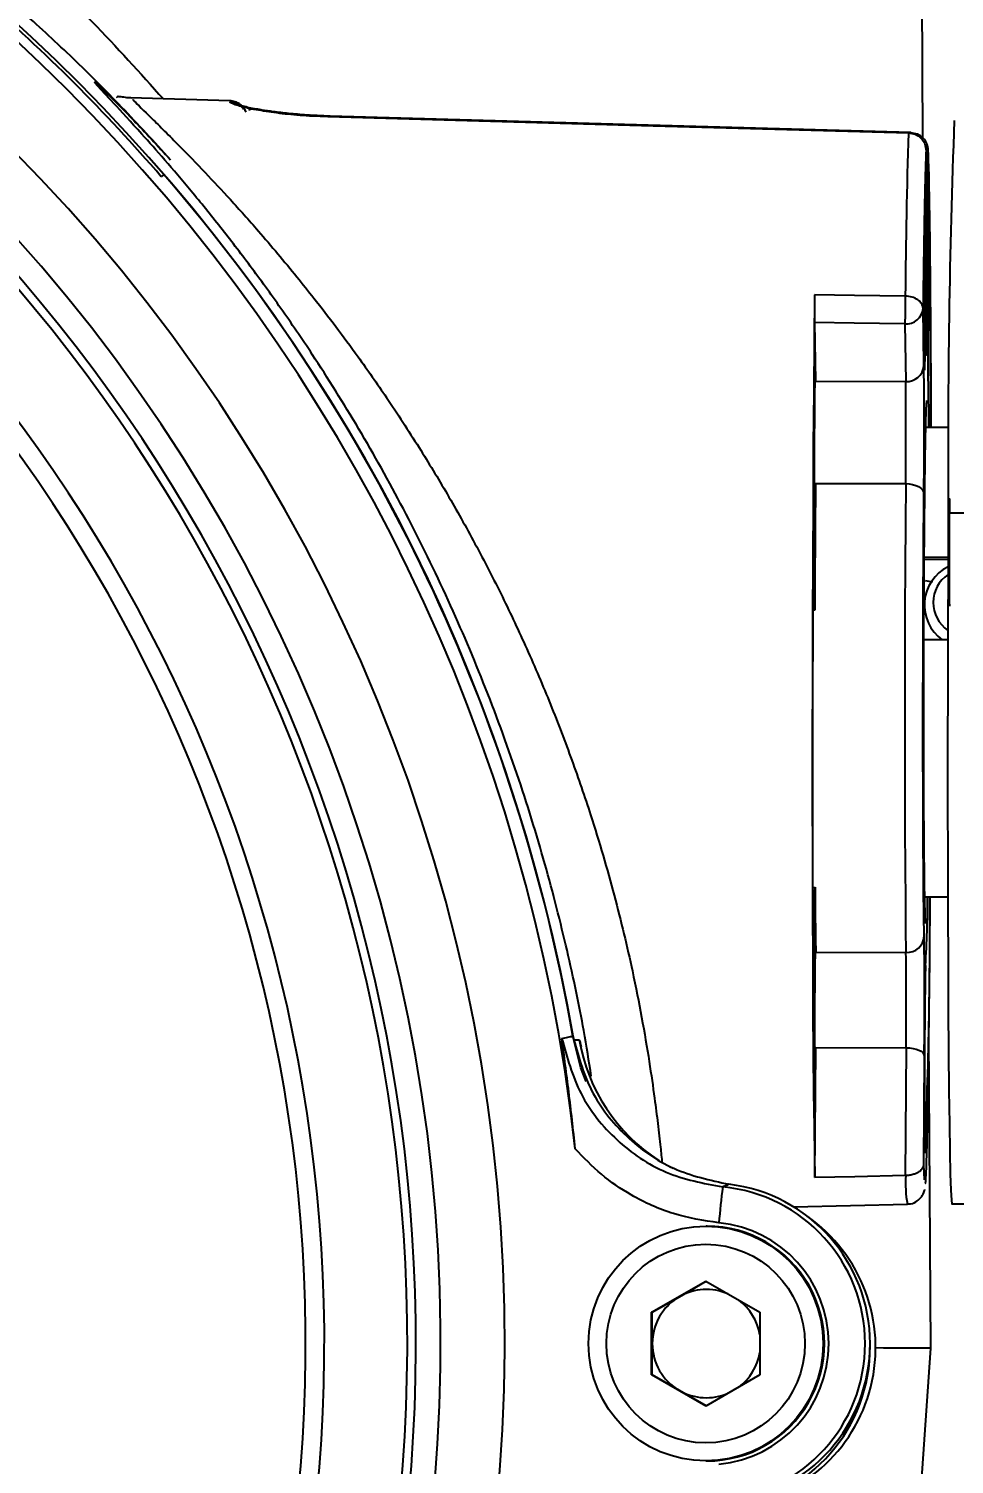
# Model space of a CAD drawing. Header units: millimetres. Extents: x 2454 to 4226, y 715 to 1968.
# Drawn here: x 3054.3 to 3100.5, y 1749.8 to 1821.4 of the extents above; entities that cross this region are included whole.
import ezdxf

# ---------------------------------------------------------------- set-up
doc = ezdxf.new("R2010")
doc.units = ezdxf.units.MM
doc.layers.add('标注', color=3, linetype='Continuous', lineweight=13)
doc.styles.add('SLDTEXTSTYLE1', font='txt.shx', dxfattribs={"width": 0.7, "bigfont": 'gbcbig.shx'})
doc.dimstyles.new('SLDDIMSTYLE12$0', dxfattribs={"dimtxt": 12, "dimasz": 10, "dimexe": 0, "dimexo": 0.0625, "dimgap": 0.875, "dimtad": 1, "dimdec": 1, "dimlfac": 1.8, "dimrnd": 1e-09, "dimzin": 12, "dimdsep": 46, "dimtxsty": 'SLDTEXTSTYLE1', "dimcen": 0.09, "dimdle": 8.16, "dimclrd": 3, "dimclre": 3, "dimadec": 0, "dimazin": 3, "dimtfac": 1, "dimtdec": 1, "dimtofl": 0, "dimtmove": 0, "dimatfit": 3, "dimfxl": 0, "dimfrac": 2, "dimtolj": 1, "dimlwd": 5, "dimlwe": 5, "dimarcsym": 0})

# ---------------------------------------------------------------- blocks, each defined once
blk = doc.blocks.new('*D48')
at = {"layer": 'Defpoints', "color": 0, "transparency": 16777216}
for p in [(3045.699, 1934.269), (3087.523, 1665.434), (3190.72, 1665.434)]:
    blk.add_point(p, dxfattribs=at)
at = {"layer": '标注', "color": 3, "lineweight": 5, "transparency": 16777216}
blk.add_line((3045.762, 1934.269), (3190.72, 1934.269), dxfattribs=at)
at = {"layer": '标注', "color": 3, "linetype": 'Continuous', "lineweight": 5, "transparency": 16777216}
for p, q in [((3190.72, 1924.269), (3190.72, 1675.434)), ((3087.585, 1665.434), (3190.72, 1665.434))]:
    blk.add_line(p, q, dxfattribs=at)
at = {"layer": '标注', "color": 3, "transparency": 16777216}
for points in [[(3189.053, 1924.269), (3192.386, 1924.269), (3190.72, 1934.269)], [(3189.053, 1675.434), (3192.386, 1675.434), (3190.72, 1665.434)]]:
    blk.add_solid(points, dxfattribs=at)
at = {"layer": '标注', "color": 0, "transparency": 16777216, "insert": (3178.416, 1799.851), "char_height": 10, "attachment_point": 5, "rotation": 90, "style": 'SLDTEXTSTYLE1'}
blk.add_mtext('\\A1;{\\H2.28571x;300}', dxfattribs=at)

msp = doc.modelspace()

# ---------------------------------------------------------------- linework, layer by layer
at = {"color": 7, "linetype": 'Continuous', "lineweight": 25}
for p, q in [((3098.931, 1815.906), (3098.647, 1859.077)), ((3064.354, 1817.761), (3059.396, 1817.901)), ((3064.337, 1817.714), (3064.627, 1817.574)), ((3064.353, 1817.714), (3064.337, 1817.714)), ((3069.36, 1816.991), (3068.399, 1817.041)), ((3068.481, 1817.005), (3069.244, 1816.973)), ((3069.244, 1816.973), (3069.246, 1816.971)), ((3099.084, 1815.284), (3099.082, 1808.757)), ((3099.17, 1808.757), (3099.196, 1815.284)), ((3060.939, 1813.978), (3061.066, 1814.078)), ((3099.213, 1810.856), (3099.254, 1810.856)), ((3098.975, 1804.547), (3098.932, 1807.414)), ((3093.525, 1806.706), (3093.569, 1803.778)), ((3098.025, 1806.636), (3098.069, 1803.769)), ((3093.569, 1803.778), (3098.069, 1803.769)), ((3100.218, 1801.473), (3099.11, 1801.475)), ((3093.57, 1798.683), (3098.07, 1798.673)), ((3100.193, 1797.215), (3101.993, 1797.211)), ((3100.183, 1794.998), (3098.992, 1795.001)), ((3098.999, 1794.915), (3100.183, 1794.912)), ((3099.034, 1793.843), (3099.399, 1793.782)), ((3093.431, 1792.388), (3093.532, 1792.388)), ((3100.17, 1790.889), (3098.972, 1790.891)), ((3093.426, 1778.546), (3093.546, 1778.545)), ((3099.06, 1778.075), (3100.168, 1778.073)), ((3093.582, 1775.313), (3093.574, 1775.617)), ((3093.582, 1775.313), (3098.082, 1775.304)), ((3081.508, 1770.94), (3081.785, 1770.939)), ((3099.329, 1755.575), (3099.226, 1771.182)), ((3093.544, 1764.078), (3093.588, 1770.559)), ((3093.588, 1770.559), (3098.088, 1770.549)), ((3098.088, 1770.549), (3098.045, 1764.176)), ((3098.995, 1770.163), (3098.958, 1764.721)), ((3086.466, 1764.527), (3086.292, 1764.615)), ((3098.958, 1764.721), (3098.996, 1763.966)), ((3092.478, 1762.618), (3098.151, 1762.754)), ((3100.377, 1762.772), (3101.658, 1762.77)), ((3088.173, 1761.65), (3088.111, 1761.65)), ((3085.393, 1757.359), (3088.093, 1758.918)), ((3086.778, 1758.138), (3088.11, 1758.907)), ((3088.093, 1758.918), (3090.792, 1757.359)), ((3085.428, 1757.359), (3086.778, 1758.138)), ((3085.393, 1754.241), (3085.393, 1757.359)), ((3085.428, 1757.359), (3085.393, 1757.359)), ((3085.428, 1755.8), (3085.428, 1757.359)), ((3090.792, 1757.359), (3090.792, 1754.241)), ((3085.428, 1754.241), (3085.428, 1755.8)), ((3095.651, 1703.078), (3099.329, 1755.575)), ((3088.093, 1752.682), (3085.393, 1754.241)), ((3085.428, 1754.241), (3085.393, 1754.241)), ((3086.778, 1753.462), (3085.428, 1754.241)), ((3090.792, 1754.241), (3088.093, 1752.682)), ((3088.11, 1752.693), (3086.778, 1753.462)), ((3088.092, 1749.95), (3088.155, 1749.95))]:
    msp.add_line(p, q, dxfattribs=at)
at = {"color": 7, "linetype": 'Continuous', "lineweight": 25, "flags": 128}
for points in [[(3069.244, 1816.973), (3085.464, 1816.52), (3098.207, 1816.165)], [(3098.209, 1816.183), (3085.104, 1816.549), (3069.246, 1816.991)], [(3098.32, 1816.183), (3085.216, 1816.549), (3069.36, 1816.991)], [(3098.209, 1816.183), (3098.209, 1816.186), (3098.207, 1816.165)], [(3099.014, 1804.332), (3099.025, 1804.505), (3099.037, 1805.007), (3099.047, 1805.794), (3099.055, 1806.797), (3099.06, 1807.926), (3099.061, 1809.08), (3099.06, 1810.158), (3099.054, 1811.063), (3099.046, 1811.715), (3099.036, 1812.056), (3099.024, 1812.056), (3099.013, 1811.715), (3099.002, 1811.063), (3098.993, 1810.158), (3098.986, 1809.08), (3098.983, 1807.926), (3098.983, 1806.797), (3098.987, 1805.794), (3098.993, 1805.007), (3099.003, 1804.505), (3099.014, 1804.332)], [(3099.254, 1810.856), (3099.242, 1811.256), (3099.229, 1811.295), (3099.216, 1810.969), (3099.203, 1810.303), (3099.192, 1809.349), (3099.183, 1808.179), (3099.177, 1806.883), (3099.175, 1805.56), (3099.177, 1804.31), (3099.182, 1803.231)], [(3099.324, 1801.475), (3099.319, 1802.849), (3099.307, 1805.205), (3099.292, 1807.344), (3099.274, 1809.237), (3099.254, 1810.856)], [(3093.526, 1808.092), (3093.502, 1805.776), (3093.48, 1803.266), (3093.461, 1800.592), (3093.445, 1797.787), (3093.432, 1794.884), (3093.421, 1791.92), (3093.414, 1788.93), (3093.41, 1785.95), (3093.41, 1783.017), (3093.413, 1780.166), (3093.419, 1777.432), (3093.428, 1774.847), (3093.441, 1772.445), (3093.457, 1770.253), (3093.475, 1768.298), (3093.496, 1766.604), (3093.519, 1765.192), (3093.544, 1764.078)], [(3098.05, 1808.023), (3095.516, 1808.062), (3093.526, 1808.093)], [(3098.025, 1806.636), (3095.505, 1806.675), (3093.525, 1806.706)], [(3099.182, 1803.231), (3099.199, 1802.065), (3099.205, 1801.475)], [(3098.07, 1798.673), (3098.055, 1796.69), (3098.042, 1794.569), (3098.032, 1792.355), (3098.025, 1790.089), (3098.021, 1787.818), (3098.021, 1785.585), (3098.024, 1783.434), (3098.03, 1781.409), (3098.039, 1779.549), (3098.051, 1777.89), (3098.065, 1776.466), (3098.082, 1775.304)], [(3098.07, 1798.673), (3098.246, 1798.664), (3098.415, 1798.635), (3098.571, 1798.589), (3098.708, 1798.527), (3098.821, 1798.452), (3098.905, 1798.367), (3098.958, 1798.274), (3098.976, 1798.177)], [(3093.532, 1792.388), (3093.53, 1793.728), (3093.524, 1794.929), (3093.516, 1795.94), (3093.506, 1796.719), (3093.493, 1797.233), (3093.479, 1797.461), (3093.465, 1797.394), (3093.45, 1797.033)], [(3100.193, 1797.215), (3100.181, 1794.365), (3100.171, 1791.461), (3100.165, 1788.538), (3100.161, 1785.629), (3100.161, 1782.769), (3100.164, 1779.991), (3100.171, 1777.327), (3100.18, 1774.809), (3100.192, 1772.467), (3100.208, 1770.328), (3100.225, 1768.416), (3100.246, 1766.755), (3100.268, 1765.364), (3100.293, 1764.259), (3100.319, 1763.454), (3100.347, 1762.956), (3100.375, 1762.773), (3100.377, 1762.772)], [(3093.45, 1797.033), (3093.438, 1794.172), (3093.428, 1791.256), (3093.422, 1788.321), (3093.419, 1785.405), (3093.419, 1782.544), (3093.423, 1779.773), (3093.43, 1777.127), (3093.44, 1774.639), (3093.453, 1772.34)], [(3093.453, 1772.34), (3093.467, 1772.287), (3093.481, 1772.514), (3093.495, 1773.013), (3093.509, 1773.763), (3093.521, 1774.735), (3093.532, 1775.889), (3093.54, 1777.18), (3093.546, 1778.557)], [(3082.132, 1768.862), (3081.864, 1769.55), (3081.508, 1770.94)], [(3098.088, 1770.549), (3098.264, 1770.541), (3098.433, 1770.519), (3098.589, 1770.483), (3098.727, 1770.435), (3098.84, 1770.377), (3098.924, 1770.31), (3098.977, 1770.238), (3098.995, 1770.163)], [(3098.045, 1764.176), (3095.524, 1764.121), (3093.544, 1764.078)], [(3099.329, 1755.575), (3099.231, 1755.575), (3098.809, 1755.576), (3098.053, 1755.578), (3096.969, 1755.58), (3096.568, 1755.581)]]:
    msp.add_lwpolyline(points, dxfattribs=at)
at = {"color": 7, "linetype": 'Continuous', "lineweight": 25}
for centre, radius in [((3088.102, 1755.8), 5.85), ((3088.093, 1755.8), 4.95)]:
    msp.add_circle(centre, radius, dxfattribs=at)
for centre, radius, start, end in [((2993.685, 1755.802), 88.439, 6.30217, 83.69501), ((2993.792, 1755.802), 89.012, 9.79137, 79.96082), ((2993.687, 1755.803), 84.364, 293.77253, 288.03652), ((2992.529, 1755.805), 82.329, 298.30628, 286.54744), ((2992.335, 1755.805), 81.303, 353.64683, 186.35318), ((2992.326, 1755.805), 80.884, 353.64681, 186.3532), ((2992.287, 1755.805), 76.784, 353.328, 186.67202), ((2992.284, 1755.805), 75.854, 353.328, 186.67202), ((2993.765, 1755.803), 88.863, 40.89394, 49.10323), ((3532.75, 1800.367), 432.568, 177.82659, 180.41759), ((3408.945, 1806.078), 310.901, 178.14084, 179.64159), ((2993.789, 1755.8), 89.009, 9.91396, 40.90033), ((3099.049, 1808.693), 0.137, 27.77271, 74.45204), ((3098.083, 1807.486), 0.852, 266.15079, 355.12714), ((3098.126, 1804.619), 0.852, 266.15079, 355.12714), ((2828.256, 1801.161), 269.825, 359.4717, 0.55369), ((3098.183, 1794.909), 0.816, 0.41741, 6.43293), ((3101.129, 1792.622), 2.128, 116.43812, 234.49335), ((3101.143, 1792.745), 1.699, 124.54165, 235.08697), ((2815.91, 1777.028), 283.366, 357.62762, 0.21174), ((3052.35, 1777.768), 46.806, 356.19034, 0.37598), ((3098.129, 1776.163), 0.861, 266.9029, 356.15911), ((2847.198, 1772.604), 250.898, 359.53075, 0.6165), ((3388.869, 1769.358), 289.864, 178.9524, 180.80263), ((3090.654, 1772.47), 9, 189.79184, 237.00532), ((3136.107, 1757.78), 47.527, 172.95537, 175.12721), ((3088.2, 1755.8), 7.844, 275.40464, 84.59536), ((3088.29, 1755.8), 8.001, 276.91879, 83.08121), ((3104.159, 1763.818), 6.101, 176.63568, 190.04334), ((3088.567, 1755.597), 8.001, 276.80745, 55.06344), ((3088.164, 1755.8), 5.85, 269.91095, 89.99793), ((3088.183, 1755.8), 6.044, 275.40478, 84.59521), ((3088.128, 1755.8), 2.7, 120.00192, 180.00053), ((3088.128, 1755.8), 2.7, 66.58835, 120.00141), ((3088.128, 1755.8), 2.7, 9.33613, 53.40882), ((3088.128, 1755.8), 2.7, 179.99946, 239.99809), ((3088.29, 1755.598), 8.001, 276.80651, 0.66311), ((3088.128, 1755.8), 2.7, 306.60925, 350.66398), ((3088.128, 1755.8), 2.7, 239.9986, 293.39346)]:
    msp.add_arc(centre, radius, start, end, dxfattribs=at)
for points, knots in [([(3061.395, 1814.821), (3060.596, 1815.698), (3059.029, 1817.418), (3056.584, 1819.849), (3054.143, 1822.111), (3051.708, 1824.205), (3048.914, 1826.443), (3045.725, 1828.785), (3042.106, 1831.179), (3038.473, 1833.34), (3034.249, 1835.594), (3029.399, 1837.838), (3023.917, 1839.947), (3018.475, 1841.636), (3013.25, 1842.93), (3009.902, 1843.491), (3008.311, 1843.758)], [0, 0, 0, 0, 0.059474, 0.116645, 0.171535, 0.224169, 0.274574, 0.346546, 0.416181, 0.4836, 0.548936, 0.644489, 0.737549, 0.828705, 0.91858, 1, 1, 1, 1]), ([(3047.134, 1830.608), (3048.934, 1829.218), (3052.571, 1826.41), (3057.201, 1822.125), (3059.875, 1819.149), (3061.039, 1817.855)], [0, 0, 0, 0, 0.356319, 0.719883, 1, 1, 1, 1]), ([(3082.387, 1769.134), (3082.269, 1769.875), (3081.968, 1771.774), (3081.216, 1775.371), (3080.117, 1779.692), (3078.718, 1784.219), (3077.052, 1788.746), (3075.141, 1793.195), (3073.046, 1797.439), (3070.796, 1801.458), (3068.729, 1804.756), (3066.907, 1807.427), (3065.371, 1809.542), (3063.866, 1811.498), (3062.426, 1813.271), (3061.102, 1814.827), (3059.733, 1816.373), (3058.473, 1817.738), (3057.626, 1818.64), (3057.556, 1818.75), (3057.868, 1818.469), (3058.418, 1817.941), (3059.502, 1816.869), (3060.753, 1815.516), (3061.395, 1814.821)], [0, 0, 0, 0, 0.0343132, 0.0878986, 0.1415035, 0.195168, 0.2490164, 0.3018323, 0.3558765, 0.4091071, 0.4630114, 0.4990797, 0.5347056, 0.5701225, 0.6069844, 0.6426226, 0.6773713, 0.7310713, 0.7847087, 0.8382807, 0.8652022, 0.8921858, 0.9446938, 1, 1, 1, 1]), ([(3059.443, 1817.899), (3059.416, 1817.9), (3059.359, 1817.902), (3059.249, 1817.911), (3059.042, 1817.935), (3058.847, 1817.967), (3058.721, 1817.977), (3058.727, 1817.932), (3058.729, 1817.917)], [0, 0, 0, 0, 0.026676, 0.057632, 0.138171, 0.3921, 0.783018, 1, 1, 1, 1]), ([(3059.522, 1817.829), (3059.517, 1817.825), (3059.505, 1817.815), (3060.219, 1817.124), (3061.091, 1816.266), (3061.964, 1815.393), (3063.057, 1814.262), (3064.387, 1812.84), (3065.618, 1811.465), (3066.735, 1810.158), (3067.661, 1809.037), (3068.628, 1807.831), (3069.647, 1806.509), (3070.858, 1804.867), (3072.251, 1802.876), (3073.738, 1800.592), (3075.218, 1798.153), (3076.612, 1795.665), (3077.941, 1793.081), (3079.205, 1790.396), (3080.367, 1787.668), (3081.43, 1784.893), (3082.528, 1781.691), (3083.571, 1778.114), (3084.376, 1774.746), (3084.918, 1772.005), (3085.279, 1769.879), (3085.531, 1768.132), (3085.709, 1766.727), (3085.833, 1765.641), (3085.893, 1765.06), (3085.919, 1764.804)], [0, 0, 0, 0, 0.0382538, 0.0944307, 0.1204063, 0.1471857, 0.1856648, 0.2201162, 0.2559131, 0.2799574, 0.3029562, 0.3232029, 0.3492041, 0.3754695, 0.4092054, 0.4485119, 0.4833746, 0.5192555, 0.5564037, 0.5916679, 0.6289375, 0.6658534, 0.7021549, 0.7570349, 0.8117615, 0.8480077, 0.886012, 0.92098, 0.9482982, 0.9772333, 1, 1, 1, 1]), ([(3064.337, 1817.714), (3064.421, 1817.705), (3064.594, 1817.686), (3064.826, 1817.563), (3064.981, 1817.439), (3065.032, 1817.348), (3065.04, 1817.334)], [0, 0, 0, 0, 0.305035, 0.623077, 0.941036, 1, 1, 1, 1]), ([(3065.166, 1817.192), (3065.135, 1817.257), (3065.092, 1817.35), (3064.973, 1817.491), (3064.869, 1817.583), (3064.75, 1817.658), (3064.58, 1817.734), (3064.441, 1817.75), (3064.35, 1817.761)], [0, 0, 0, 0, 0.332802, 0.468549, 0.587587, 0.697015, 0.801407, 1, 1, 1, 1]), ([(3064.627, 1817.574), (3064.811, 1817.522), (3065.185, 1817.417), (3066.132, 1817.243), (3067.24, 1817.092), (3068.064, 1817.034), (3068.481, 1817.005)], [0, 0, 0, 0, 0.246705, 0.499768, 0.746875, 1, 1, 1, 1]), ([(3065.919, 1817.309), (3065.805, 1817.327), (3065.392, 1817.392), (3065.136, 1817.459), (3064.951, 1817.507)], [0, 0, 0, 0, 0.277334, 1, 1, 1, 1]), ([(3069.246, 1816.991), (3068.896, 1817.008), (3068.224, 1817.04), (3067.3, 1817.125), (3066.54, 1817.214), (3065.959, 1817.295), (3065.567, 1817.339), (3065.356, 1817.345), (3065.308, 1817.295), (3065.293, 1817.277)], [0, 0, 0, 0, 0.198793, 0.381229, 0.546894, 0.695734, 0.827365, 0.942292, 1, 1, 1, 1]), ([(3098.323, 1816.164), (3098.323, 1816.175), (3098.322, 1816.192), (3098.32, 1816.182), (3098.32, 1816.178)], [0, 0, 0, 0, 0.673902, 1, 1, 1, 1]), ([(3099.084, 1815.284), (3099.069, 1814.888), (3099.038, 1814.1), (3098.997, 1812.152), (3098.962, 1809.924), (3098.942, 1808.254), (3098.932, 1807.414)], [0, 0, 0, 0, 0.28139, 0.559401, 0.778375, 1, 1, 1, 1]), ([(3099.341, 1801.475), (3099.339, 1802.14), (3099.334, 1804.4), (3099.314, 1807.713), (3099.283, 1811.188), (3099.243, 1813.853), (3099.212, 1814.806), (3099.196, 1815.283)], [0, 0, 0, 0, 0.0944782, 0.320815, 0.54724, 0.7730007, 1, 1, 1, 1]), ([(3099.082, 1808.757), (3099.082, 1808.363), (3099.083, 1807.497), (3099.088, 1806.326), (3099.096, 1805.835), (3099.099, 1805.592)], [0, 0, 0, 0, 0.295941, 0.651394, 1, 1, 1, 1]), ([(3099.102, 1805.436), (3099.107, 1805.265), (3099.118, 1804.918), (3099.136, 1805.33), (3099.152, 1806.283), (3099.164, 1807.492), (3099.168, 1808.362), (3099.17, 1808.757)], [0, 0, 0, 0, 0.221861, 0.451438, 0.663404, 0.847078, 1, 1, 1, 1]), ([(3093.526, 1808.092), (3093.525, 1808.039), (3093.524, 1807.935), (3093.523, 1807.749), (3093.522, 1807.551), (3093.522, 1807.347), (3093.522, 1807.148), (3093.522, 1806.97), (3093.523, 1806.817), (3093.524, 1806.744), (3093.525, 1806.706)], [0, 0, 0, 0, 0.128363, 0.250012, 0.371657, 0.500006, 0.628355, 0.750007, 0.871656, 1, 1, 1, 1]), ([(3098.05, 1808.023), (3098.05, 1807.971), (3098.049, 1807.866), (3098.047, 1807.678), (3098.045, 1807.478), (3098.041, 1807.277), (3098.038, 1807.082), (3098.034, 1806.903), (3098.029, 1806.747), (3098.027, 1806.673), (3098.025, 1806.636)], [0, 0, 0, 0, 0.123425, 0.25, 0.376575, 0.5, 0.623425, 0.75, 0.876575, 1, 1, 1, 1]), ([(3099.108, 1805.212), (3099.108, 1805.217), (3099.107, 1805.23), (3099.102, 1805.373), (3099.1, 1805.537), (3099.099, 1805.592)], [0, 0, 0, 0, 0.25505, 0.751053, 1, 1, 1, 1]), ([(3098.987, 1803.063), (3098.986, 1803.156), (3098.984, 1803.779), (3098.979, 1804.194), (3098.975, 1804.547)], [0, 0, 0, 0, 0.150088, 1, 1, 1, 1]), ([(3098.976, 1798.177), (3098.978, 1798.445), (3098.982, 1798.974), (3098.987, 1799.866), (3098.989, 1800.782), (3098.99, 1801.694), (3098.989, 1802.472), (3098.987, 1802.896), (3098.987, 1803.063)], [0, 0, 0, 0, 0.178275, 0.353575, 0.531078, 0.707751, 0.884822, 1, 1, 1, 1]), ([(3099.112, 1802.812), (3099.104, 1802.765), (3099.087, 1802.669), (3099.061, 1801.903), (3099.036, 1800.698), (3099.013, 1799.062), (3098.993, 1797.072), (3098.976, 1794.801), (3098.963, 1792.338), (3098.958, 1790.63), (3098.956, 1789.775)], [0, 0, 0, 0, 0.119448, 0.245241, 0.371034, 0.496828, 0.622621, 0.748414, 0.874207, 1, 1, 1, 1]), ([(3093.57, 1798.683), (3093.562, 1797.695), (3093.547, 1795.719), (3093.537, 1793.483), (3093.532, 1792.366)], [0, 0, 0, 0, 0.500121, 1, 1, 1, 1]), ([(3098.988, 1776.106), (3098.979, 1776.67), (3098.962, 1777.84), (3098.943, 1780.464), (3098.931, 1783.701), (3098.928, 1787.442), (3098.936, 1791.327), (3098.952, 1795.037), (3098.968, 1797.157), (3098.976, 1798.177)], [0, 0, 0, 0, 0.129632, 0.269015, 0.415108, 0.563802, 0.717362, 0.863959, 1, 1, 1, 1]), ([(3100.263, 1797.888), (3100.262, 1797.9), (3100.258, 1797.955), (3100.25, 1797.632), (3100.24, 1796.965), (3100.236, 1796.304), (3100.234, 1795.974)], [0, 0, 0, 0, 0.087535, 0.39169, 0.695845, 1, 1, 1, 1]), ([(3100.234, 1795.974), (3100.232, 1795.624), (3100.23, 1794.922), (3100.231, 1793.883), (3100.236, 1793.072), (3100.244, 1792.584), (3100.25, 1792.576), (3100.252, 1792.573)], [0, 0, 0, 0, 0.212215, 0.42443, 0.636645, 0.84886, 1, 1, 1, 1]), ([(3098.956, 1789.775), (3098.954, 1788.921), (3098.952, 1787.213), (3098.954, 1784.749), (3098.961, 1782.478), (3098.973, 1780.489), (3098.99, 1778.853), (3099.01, 1777.648), (3099.032, 1776.881), (3099.048, 1776.785), (3099.056, 1776.738)], [0, 0, 0, 0, 0.125794, 0.251588, 0.377382, 0.503176, 0.62897, 0.754764, 0.880558, 1, 1, 1, 1]), ([(3093.546, 1778.551), (3093.549, 1778.068), (3093.56, 1776.791), (3093.574, 1775.88), (3093.582, 1775.313)], [0, 0, 0, 0, 0.377487, 1, 1, 1, 1]), ([(3099.042, 1763.797), (3099.048, 1763.792), (3099.071, 1763.774), (3099.113, 1764.817), (3099.165, 1766.88), (3099.214, 1769.962), (3099.258, 1773.696), (3099.281, 1776.646), (3099.292, 1778.075)], [0, 0, 0, 0, 0.064411, 0.253895, 0.443434, 0.633036, 0.82228, 1, 1, 1, 1]), ([(3093.567, 1775.681), (3093.567, 1775.686), (3093.563, 1775.721), (3093.556, 1775.562), (3093.547, 1775.198), (3093.539, 1774.613), (3093.532, 1773.871), (3093.526, 1773.013), (3093.524, 1772.402), (3093.524, 1772.097)], [0, 0, 0, 0, 0.027493, 0.189577, 0.351662, 0.513746, 0.675831, 0.837915, 1, 1, 1, 1]), ([(3098.995, 1770.163), (3098.999, 1770.764), (3099.005, 1772.013), (3099.005, 1773.87), (3098.999, 1775.303), (3098.991, 1775.845), (3098.988, 1776.106)], [0, 0, 0, 0, 0.270569, 0.56235, 0.789429, 1, 1, 1, 1]), ([(3093.524, 1772.097), (3093.523, 1771.692), (3093.522, 1770.883), (3093.526, 1769.801), (3093.533, 1768.995), (3093.542, 1768.538), (3093.549, 1768.542), (3093.552, 1768.543)], [0, 0, 0, 0, 0.214843, 0.429686, 0.644529, 0.859371, 1, 1, 1, 1]), ([(3080.913, 1771.018), (3081.016, 1771.039), (3081.201, 1771.076), (3081.387, 1771.11), (3081.468, 1771.125)], [0, 0, 0, 0, 0.56, 1, 1, 1, 1]), ([(3081.589, 1765.51), (3081.483, 1766.472), (3081.268, 1768.404), (3081.032, 1770.144), (3080.913, 1771.018)], [0, 0, 0, 0, 0.4975573, 1, 1, 1, 1]), ([(3080.913, 1771.018), (3081.173, 1770.071), (3081.694, 1768.175), (3083.574, 1765.852), (3086.042, 1764.163), (3087.973, 1763.793), (3088.939, 1763.609)], [0, 0, 0, 0, 0.249693, 0.49994, 0.749953, 1, 1, 1, 1]), ([(3081.468, 1771.125), (3081.721, 1770.196), (3082.227, 1768.34), (3084.043, 1766.051), (3086.427, 1764.357), (3088.311, 1763.948), (3089.254, 1763.743)], [0, 0, 0, 0, 0.250047, 0.499449, 0.749396, 1, 1, 1, 1]), ([(3081.785, 1770.939), (3081.796, 1770.929), (3081.808, 1770.918), (3081.865, 1770.631), (3081.873, 1770.593)], [0, 0, 0, 0, 0.8689996, 1, 1, 1, 1]), ([(3088.752, 1761.817), (3087.987, 1761.938), (3086.462, 1762.179), (3084.495, 1763.081), (3082.847, 1764.192), (3082.009, 1765.07), (3081.589, 1765.51)], [0, 0, 0, 0, 0.280632, 0.559596, 0.779129, 1, 1, 1, 1]), ([(3098.958, 1764.721), (3098.948, 1764.661), (3098.928, 1764.541), (3098.796, 1764.398), (3098.634, 1764.299), (3098.475, 1764.235), (3098.287, 1764.188), (3098.139, 1764.18), (3098.068, 1764.176)], [0, 0, 0, 0, 0.24931, 0.498906, 0.632739, 0.749858, 0.880279, 1, 1, 1, 1]), ([(3089.254, 1763.743), (3089.195, 1763.718), (3089.089, 1763.674), (3088.985, 1763.629), (3088.939, 1763.609)], [0, 0, 0, 0, 0.56, 1, 1, 1, 1]), ([(3098.068, 1764.176), (3098.064, 1764.176), (3098.056, 1764.176), (3098.048, 1764.176), (3098.045, 1764.176)], [0, 0, 0, 0, 0.56, 1, 1, 1, 1]), ([(3098.154, 1762.771), (3098.208, 1762.769), (3098.384, 1762.762), (3098.636, 1762.89), (3098.845, 1763.088), (3098.988, 1763.333), (3099.011, 1763.442), (3099.017, 1763.478), (3099.018, 1763.483)], [0, 0, 0, 0, 0.091881, 0.295682, 0.459049, 0.609521, 0.937772, 1, 1, 1, 1])]:
    msp.add_open_spline(points, degree=3, knots=knots, dxfattribs=at)
for points in [[(3098.207, 1816.165), (3098.323, 1816.149), (3098.554, 1816.117), (3098.843, 1815.912), (3099.045, 1815.624), (3099.071, 1815.398), (3099.084, 1815.284)], [(3099.196, 1815.284), (3099.183, 1815.397), (3099.158, 1815.624), (3098.958, 1815.912), (3098.67, 1816.116), (3098.439, 1816.148), (3098.323, 1816.164)], [(3098.932, 1807.414), (3098.918, 1807.492), (3098.89, 1807.649), (3098.687, 1807.848), (3098.397, 1807.99), (3098.165, 1808.012), (3098.05, 1808.023)], [(3093.569, 1803.778), (3093.566, 1803.915), (3093.561, 1804.187), (3093.552, 1804.299), (3093.543, 1804.178), (3093.533, 1803.813), (3093.524, 1803.235), (3093.517, 1802.48), (3093.511, 1801.602), (3093.51, 1800.974), (3093.509, 1800.66)], [(3093.509, 1800.66), (3093.508, 1800.276), (3093.507, 1799.508), (3093.511, 1798.473), (3093.517, 1797.66), (3093.526, 1797.152), (3093.538, 1796.999), (3093.549, 1797.222), (3093.561, 1797.779), (3093.567, 1798.382), (3093.57, 1798.683)], [(3093.556, 1768.521), (3093.56, 1768.609), (3093.568, 1768.784), (3093.58, 1769.516), (3093.586, 1770.211), (3093.588, 1770.559)]]:
    msp.add_open_spline(points, degree=3, dxfattribs=at)

# ---------------------------------------------------------------- dimensions: what is measured, and where the dimension line sits
at = {"layer": '标注'}
dim = msp.add_linear_dim(base=(3190.72, 1665.434), p1=(3045.699, 1934.269), p2=(3087.523, 1665.434), angle=90, text='{\\H2.28571x;300}', dimstyle='SLDDIMSTYLE12$0', override={"dimtxt": 10, "dimtdec": 3, "dimtzin": 0}, dxfattribs=at)
dim.commit()
dim.dimension.update_dxf_attribs({"geometry": '*D48', "text_midpoint": (3178.416, 1799.851)})

doc.saveas('drawing.dxf')
